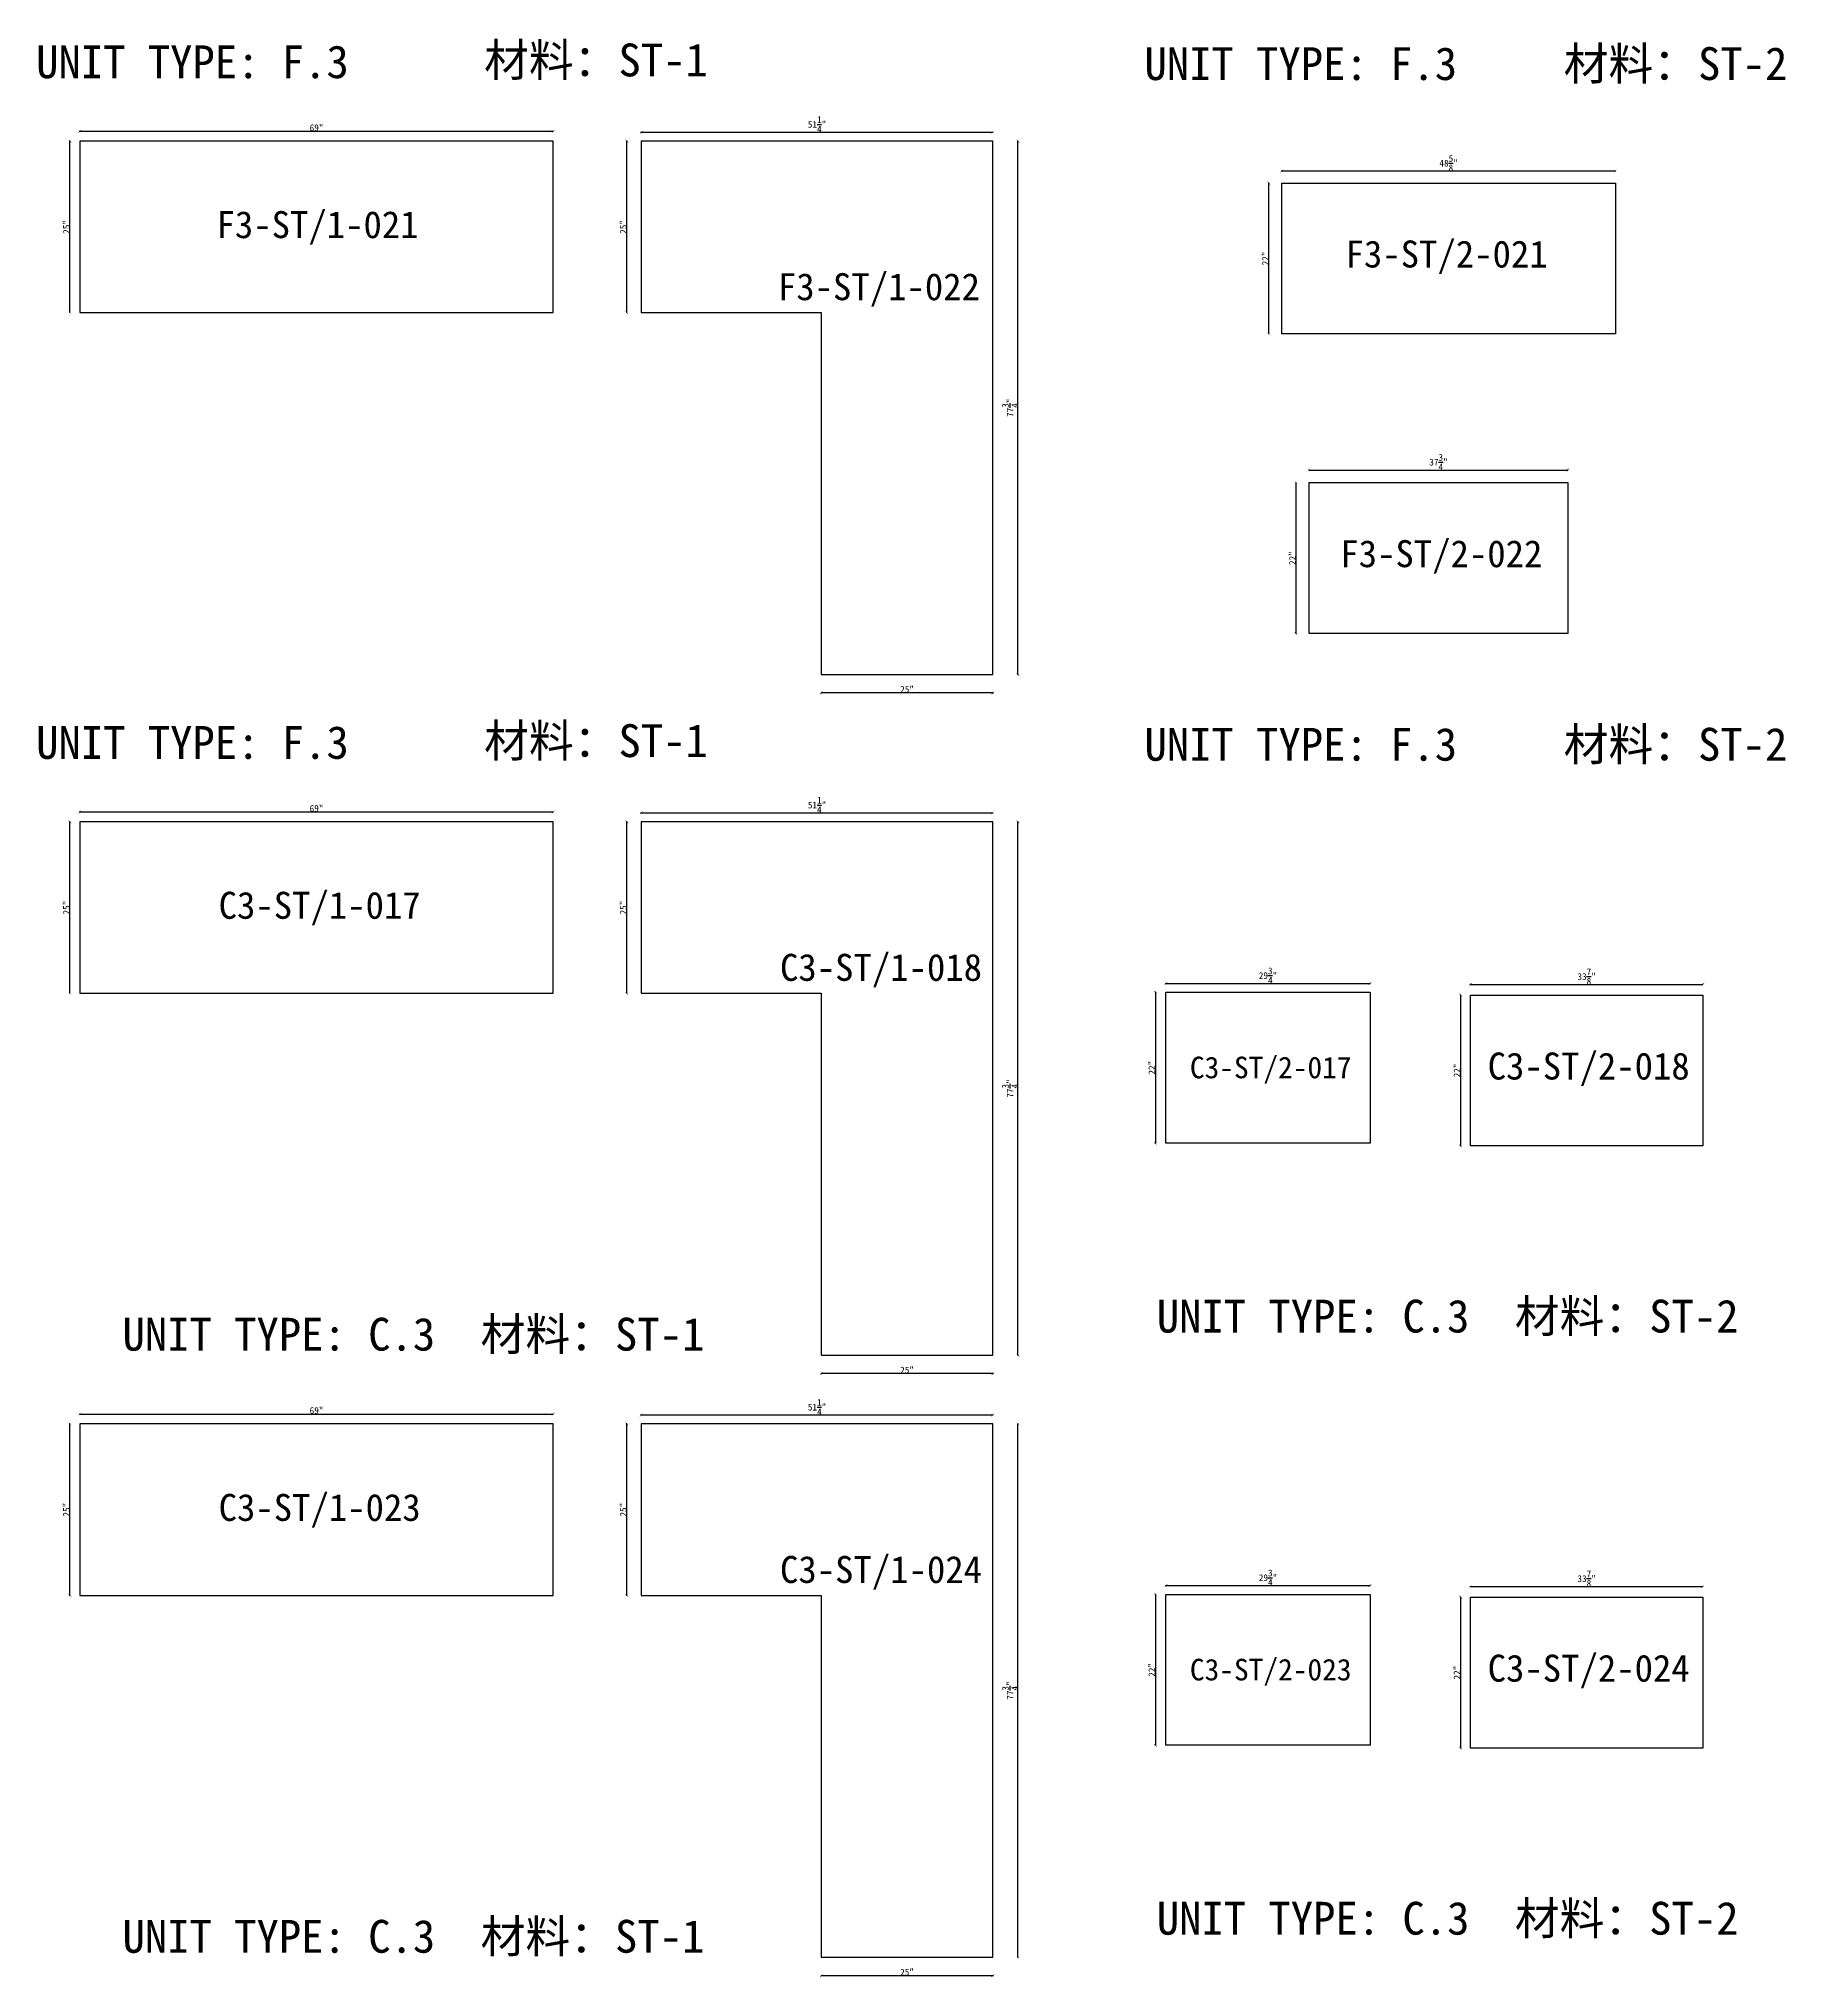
# Model space of a CAD drawing. Header units: millimetres. Extents: x -46962 to 137822, y -48342 to 2116.
# Drawn here: x 15665 to 22133, y -27223 to -20046 of the extents above; entities that cross this region are included whole.
import ezdxf
from ezdxf.enums import TextEntityAlignment as Align

# ---------------------------------------------------------------- set-up
doc = ezdxf.new("R2010")
doc.units = ezdxf.units.MM
doc.layers.add('COUNTERTOP_NUMBER', color=3, linetype='Continuous')
doc.layers.add('COUNTERTOPS', color=7, linetype='Continuous')
doc.styles.add('样式 1', font='')
doc.styles.get('样式 1').set_extended_font_data('NSimSun')
doc.dimstyles.new('副本 ISO-25', dxfattribs={"dimtxt": 25, "dimasz": 10, "dimexe": 1.5, "dimexo": 0.5, "dimtad": 1, "dimlfac": 0.03937, "dimlunit": 5, "dimtxsty": '样式 1', "dimblk": 'ARCHTICK', "dimcen": 2.5, "dimclrd": 256, "dimclrt": 1, "dimazin": 3, "dimtfac": 1, "dimtmove": 0, "dimatfit": 3, "dimfxlon": 1})

# ---------------------------------------------------------------- blocks, each defined once
blk = doc.blocks.new('_ArchTick')
at = {"color": 0, "linetype": 'ByBlock', "const_width": 0.15}
blk.add_lwpolyline([(-0.5, -0.5), (0.5, 0.5)], dxfattribs=at)
blk = doc.blocks.new('*D817')
at = {"color": 0, "lineweight": -2, "transparency": 16777216}
for p, q in [((15781.4, -20424.6), (15778.9, -20424.6)), ((15781.4, -21059.6), (15778.9, -21059.6))]:
    blk.add_line(p, q, dxfattribs=at)
at = {"lineweight": -2, "transparency": 16777216}
blk.add_line((15780.4, -21059.6), (15780.4, -20424.6), dxfattribs=at)
at = {"layer": 'Defpoints', "color": 0, "transparency": 16777216}
for p in [(15780.4, -20424.6), (15817.3, -20424.6), (15817.3, -21059.6)]:
    blk.add_point(p, dxfattribs=at)
at = {"lineweight": -2, "transparency": 16777216, "xscale": 10, "yscale": 10, "zscale": 10}
for p, rotation in [((15780.4, -20424.6), 90), ((15780.4, -21059.6), 270)]:
    blk.add_blockref('_ArchTick', p, dxfattribs=dict(at, rotation=rotation))
at = {"color": 1, "transparency": 16777216, "insert": (15767.3, -20742.1), "char_height": 25, "attachment_point": 5, "rotation": 90, "style": '样式 1'}
blk.add_mtext('\\A1;25"', dxfattribs=at)
blk = doc.blocks.new('*D818')
at = {"color": 0, "lineweight": -2, "transparency": 16777216}
for p, q in [((15817.3, -20389.3), (15817.3, -20386.8)), ((17569.9, -20389.3), (17569.9, -20386.8))]:
    blk.add_line(p, q, dxfattribs=at)
at = {"lineweight": -2, "transparency": 16777216}
blk.add_line((15817.3, -20388.3), (17569.9, -20388.3), dxfattribs=at)
at = {"layer": 'Defpoints', "color": 0, "transparency": 16777216}
for p in [(15817.3, -20424.6), (17569.9, -20388.3), (17569.9, -20424.6)]:
    blk.add_point(p, dxfattribs=at)
at = {"lineweight": -2, "transparency": 16777216, "xscale": 10, "yscale": 10, "zscale": 10, "rotation": 180}
blk.add_blockref('_ArchTick', (15817.3, -20388.3), dxfattribs=at)
at = {"lineweight": -2, "transparency": 16777216, "xscale": 10, "yscale": 10, "zscale": 10}
blk.add_blockref('_ArchTick', (17569.9, -20388.3), dxfattribs=at)
at = {"color": 1, "transparency": 16777216, "insert": (16693.6, -20375.2), "char_height": 25, "attachment_point": 5, "style": '样式 1'}
blk.add_mtext('\\A1;69"', dxfattribs=at)
blk = doc.blocks.new('*D819')
at = {"color": 0, "lineweight": -2, "transparency": 16777216}
for p, q in [((17896.2, -20392.5), (17896.2, -20390)), ((19198, -20392.5), (19198, -20390))]:
    blk.add_line(p, q, dxfattribs=at)
at = {"lineweight": -2, "transparency": 16777216}
blk.add_line((17896.2, -20391.5), (19198, -20391.5), dxfattribs=at)
at = {"layer": 'Defpoints', "color": 0, "transparency": 16777216}
for p in [(17896.2, -20424.6), (19198, -20391.5), (19198, -20424.6)]:
    blk.add_point(p, dxfattribs=at)
at = {"lineweight": -2, "transparency": 16777216, "xscale": 10, "yscale": 10, "zscale": 10, "rotation": 180}
blk.add_blockref('_ArchTick', (17896.2, -20391.5), dxfattribs=at)
at = {"lineweight": -2, "transparency": 16777216, "xscale": 10, "yscale": 10, "zscale": 10}
blk.add_blockref('_ArchTick', (19198, -20391.5), dxfattribs=at)
at = {"color": 1, "transparency": 16777216, "insert": (18547.1, -20362.5), "char_height": 25, "attachment_point": 5, "style": '样式 1'}
blk.add_mtext('\\A1;51{\\H1x;\\S1/4;}"', dxfattribs=at)
blk = doc.blocks.new('*D820')
at = {"color": 0, "lineweight": -2, "transparency": 16777216}
for p, q in [((17843.8, -20424.6), (17841.3, -20424.6)), ((17843.8, -21059.6), (17841.3, -21059.6))]:
    blk.add_line(p, q, dxfattribs=at)
at = {"lineweight": -2, "transparency": 16777216}
blk.add_line((17842.8, -21059.6), (17842.8, -20424.6), dxfattribs=at)
at = {"layer": 'Defpoints', "color": 0, "transparency": 16777216}
for p in [(17842.8, -20424.6), (17896.2, -20424.6), (17896.2, -21059.6)]:
    blk.add_point(p, dxfattribs=at)
at = {"lineweight": -2, "transparency": 16777216, "xscale": 10, "yscale": 10, "zscale": 10}
for p, rotation in [((17842.8, -20424.6), 90), ((17842.8, -21059.6), 270)]:
    blk.add_blockref('_ArchTick', p, dxfattribs=dict(at, rotation=rotation))
at = {"color": 1, "transparency": 16777216, "insert": (17829.6, -20742.1), "char_height": 25, "attachment_point": 5, "rotation": 90, "style": '样式 1'}
blk.add_mtext('\\A1;25"', dxfattribs=at)
blk = doc.blocks.new('*D821')
at = {"color": 0, "lineweight": -2, "transparency": 16777216}
for p, q in [((18563, -22466.9), (18563, -22469.4)), ((19198, -22466.9), (19198, -22469.4))]:
    blk.add_line(p, q, dxfattribs=at)
at = {"lineweight": -2, "transparency": 16777216}
blk.add_line((19198, -22467.9), (18563, -22467.9), dxfattribs=at)
at = {"layer": 'Defpoints', "color": 0, "transparency": 16777216}
for p in [(18563, -22399.5), (19198, -22399.5), (18563, -22467.9)]:
    blk.add_point(p, dxfattribs=at)
at = {"lineweight": -2, "transparency": 16777216, "xscale": 10, "yscale": 10, "zscale": 10, "rotation": 180}
blk.add_blockref('_ArchTick', (18563, -22467.9), dxfattribs=at)
at = {"lineweight": -2, "transparency": 16777216, "xscale": 10, "yscale": 10, "zscale": 10}
blk.add_blockref('_ArchTick', (19198, -22467.9), dxfattribs=at)
at = {"color": 1, "transparency": 16777216, "insert": (18880.5, -22454.8), "char_height": 25, "attachment_point": 5, "style": '样式 1'}
blk.add_mtext('\\A1;25"', dxfattribs=at)
blk = doc.blocks.new('*D822')
at = {"color": 0, "lineweight": -2, "transparency": 16777216}
for p, q in [((19290.2, -20424.6), (19292.7, -20424.6)), ((19290.2, -22399.5), (19292.7, -22399.5))]:
    blk.add_line(p, q, dxfattribs=at)
at = {"lineweight": -2, "transparency": 16777216}
blk.add_line((19291.2, -22399.5), (19291.2, -20424.6), dxfattribs=at)
at = {"layer": 'Defpoints', "color": 0, "transparency": 16777216}
for p in [(19198, -20424.6), (19291.2, -20424.6), (19198, -22399.5)]:
    blk.add_point(p, dxfattribs=at)
at = {"lineweight": -2, "transparency": 16777216, "xscale": 10, "yscale": 10, "zscale": 10}
for p, rotation in [((19291.2, -20424.6), 90), ((19291.2, -22399.5), 270)]:
    blk.add_blockref('_ArchTick', p, dxfattribs=dict(at, rotation=rotation))
at = {"color": 1, "transparency": 16777216, "insert": (19262.1, -21412), "char_height": 25, "attachment_point": 5, "rotation": 90, "style": '样式 1'}
blk.add_mtext('\\A1;77{\\H1x;\\S3/4;}"', dxfattribs=at)
blk = doc.blocks.new('*D823')
at = {"color": 0, "lineweight": -2, "transparency": 16777216}
for p, q in [((20268.5, -20536.1), (20268.5, -20533.6)), ((21503.6, -20536.1), (21503.6, -20533.6))]:
    blk.add_line(p, q, dxfattribs=at)
at = {"lineweight": -2, "transparency": 16777216}
blk.add_line((20268.5, -20535.1), (21503.6, -20535.1), dxfattribs=at)
at = {"layer": 'Defpoints', "color": 0, "transparency": 16777216}
for p in [(20268.5, -20579.7), (21503.6, -20535.1), (21503.6, -20579.7)]:
    blk.add_point(p, dxfattribs=at)
at = {"lineweight": -2, "transparency": 16777216, "xscale": 10, "yscale": 10, "zscale": 10, "rotation": 180}
blk.add_blockref('_ArchTick', (20268.5, -20535.1), dxfattribs=at)
at = {"lineweight": -2, "transparency": 16777216, "xscale": 10, "yscale": 10, "zscale": 10}
blk.add_blockref('_ArchTick', (21503.6, -20535.1), dxfattribs=at)
at = {"color": 1, "transparency": 16777216, "insert": (20886, -20506.1), "char_height": 25, "attachment_point": 5, "style": '样式 1'}
blk.add_mtext('\\A1;48{\\H1x;\\S5/8;}"', dxfattribs=at)
blk = doc.blocks.new('*D824')
at = {"color": 0, "lineweight": -2, "transparency": 16777216}
for p, q in [((20221.7, -20579.7), (20219.2, -20579.7)), ((20221.7, -21138.5), (20219.2, -21138.5))]:
    blk.add_line(p, q, dxfattribs=at)
at = {"lineweight": -2, "transparency": 16777216}
blk.add_line((20220.7, -21138.5), (20220.7, -20579.7), dxfattribs=at)
at = {"layer": 'Defpoints', "color": 0, "transparency": 16777216}
for p in [(20220.7, -20579.7), (20268.5, -20579.7), (20268.5, -21138.5)]:
    blk.add_point(p, dxfattribs=at)
at = {"lineweight": -2, "transparency": 16777216, "xscale": 10, "yscale": 10, "zscale": 10}
for p, rotation in [((20220.7, -20579.7), 90), ((20220.7, -21138.5), 270)]:
    blk.add_blockref('_ArchTick', p, dxfattribs=dict(at, rotation=rotation))
at = {"color": 1, "transparency": 16777216, "insert": (20207.6, -20859.1), "char_height": 25, "attachment_point": 5, "rotation": 90, "style": '样式 1'}
blk.add_mtext('\\A1;22"', dxfattribs=at)
blk = doc.blocks.new('*D825')
at = {"color": 0, "lineweight": -2, "transparency": 16777216}
for p, q in [((20369, -21643.4), (20369, -21640.9)), ((21327.9, -21643.4), (21327.9, -21640.9))]:
    blk.add_line(p, q, dxfattribs=at)
at = {"lineweight": -2, "transparency": 16777216}
blk.add_line((20369, -21642.4), (21327.9, -21642.4), dxfattribs=at)
at = {"layer": 'Defpoints', "color": 0, "transparency": 16777216}
for p in [(21327.9, -21642.4), (20369, -21689.3), (21327.9, -21689.3)]:
    blk.add_point(p, dxfattribs=at)
at = {"lineweight": -2, "transparency": 16777216, "xscale": 10, "yscale": 10, "zscale": 10, "rotation": 180}
blk.add_blockref('_ArchTick', (20369, -21642.4), dxfattribs=at)
at = {"lineweight": -2, "transparency": 16777216, "xscale": 10, "yscale": 10, "zscale": 10}
blk.add_blockref('_ArchTick', (21327.9, -21642.4), dxfattribs=at)
at = {"color": 1, "transparency": 16777216, "insert": (20848.5, -21613.3), "char_height": 25, "attachment_point": 5, "style": '样式 1'}
blk.add_mtext('\\A1;37{\\H1x;\\S3/4;}"', dxfattribs=at)
blk = doc.blocks.new('*D826')
at = {"color": 0, "lineweight": -2, "transparency": 16777216}
for p, q in [((20321.9, -21689.3), (20319.4, -21689.3)), ((20321.9, -22248.1), (20319.4, -22248.1))]:
    blk.add_line(p, q, dxfattribs=at)
at = {"lineweight": -2, "transparency": 16777216}
blk.add_line((20320.9, -22248.1), (20320.9, -21689.3), dxfattribs=at)
at = {"layer": 'Defpoints', "color": 0, "transparency": 16777216}
for p in [(20320.9, -21689.3), (20369, -21689.3), (20369, -22248.1)]:
    blk.add_point(p, dxfattribs=at)
at = {"lineweight": -2, "transparency": 16777216, "xscale": 10, "yscale": 10, "zscale": 10}
for p, rotation in [((20320.9, -21689.3), 90), ((20320.9, -22248.1), 270)]:
    blk.add_blockref('_ArchTick', p, dxfattribs=dict(at, rotation=rotation))
at = {"color": 1, "transparency": 16777216, "insert": (20307.8, -21968.7), "char_height": 25, "attachment_point": 5, "rotation": 90, "style": '样式 1'}
blk.add_mtext('\\A1;22"', dxfattribs=at)
blk = doc.blocks.new('*D829')
at = {"color": 0, "lineweight": -2, "transparency": 16777216}
for p, q in [((19839.3, -23544.6), (19839.3, -23542.1)), ((20595, -23544.6), (20595, -23542.1))]:
    blk.add_line(p, q, dxfattribs=at)
at = {"lineweight": -2, "transparency": 16777216}
blk.add_line((19839.3, -23543.6), (20595, -23543.6), dxfattribs=at)
at = {"layer": 'Defpoints', "color": 0, "transparency": 16777216}
for p in [(19839.3, -23576.2), (20595, -23543.6), (20595, -23576.2)]:
    blk.add_point(p, dxfattribs=at)
at = {"lineweight": -2, "transparency": 16777216, "xscale": 10, "yscale": 10, "zscale": 10, "rotation": 180}
blk.add_blockref('_ArchTick', (19839.3, -23543.6), dxfattribs=at)
at = {"lineweight": -2, "transparency": 16777216, "xscale": 10, "yscale": 10, "zscale": 10}
blk.add_blockref('_ArchTick', (20595, -23543.6), dxfattribs=at)
at = {"color": 1, "transparency": 16777216, "insert": (20217.1, -23514.5), "char_height": 25, "attachment_point": 5, "style": '样式 1'}
blk.add_mtext('\\A1;29{\\H1x;\\S3/4;}"', dxfattribs=at)
blk = doc.blocks.new('*D830')
at = {"color": 0, "lineweight": -2, "transparency": 16777216}
for p, q in [((19801, -23576.2), (19798.5, -23576.2)), ((19801, -24135), (19798.5, -24135))]:
    blk.add_line(p, q, dxfattribs=at)
at = {"lineweight": -2, "transparency": 16777216}
blk.add_line((19800, -23576.2), (19800, -24135), dxfattribs=at)
at = {"layer": 'Defpoints', "color": 0, "transparency": 16777216}
for p in [(19839.3, -23576.2), (19800, -24135), (19839.3, -24135)]:
    blk.add_point(p, dxfattribs=at)
at = {"lineweight": -2, "transparency": 16777216, "xscale": 10, "yscale": 10, "zscale": 10}
for p, rotation in [((19800, -23576.2), 90), ((19800, -24135), 270)]:
    blk.add_blockref('_ArchTick', p, dxfattribs=dict(at, rotation=rotation))
at = {"color": 1, "transparency": 16777216, "insert": (19786.9, -23855.6), "char_height": 25, "attachment_point": 5, "rotation": 90, "style": '样式 1'}
blk.add_mtext('\\A1;22"', dxfattribs=at)
blk = doc.blocks.new('*D831')
at = {"color": 0, "lineweight": -2, "transparency": 16777216}
for p, q in [((20966.9, -23548), (20966.9, -23545.5)), ((21827.3, -23548), (21827.3, -23545.5))]:
    blk.add_line(p, q, dxfattribs=at)
at = {"lineweight": -2, "transparency": 16777216}
blk.add_line((20966.9, -23547), (21827.3, -23547), dxfattribs=at)
at = {"layer": 'Defpoints', "color": 0, "transparency": 16777216}
for p in [(20966.9, -23586.5), (21827.3, -23547), (21827.3, -23586.5)]:
    blk.add_point(p, dxfattribs=at)
at = {"lineweight": -2, "transparency": 16777216, "xscale": 10, "yscale": 10, "zscale": 10, "rotation": 180}
blk.add_blockref('_ArchTick', (20966.9, -23547), dxfattribs=at)
at = {"lineweight": -2, "transparency": 16777216, "xscale": 10, "yscale": 10, "zscale": 10}
blk.add_blockref('_ArchTick', (21827.3, -23547), dxfattribs=at)
at = {"color": 1, "transparency": 16777216, "insert": (21397.1, -23517.9), "char_height": 25, "attachment_point": 5, "style": '样式 1'}
blk.add_mtext('\\A1;33{\\H1x;\\S7/8;}"', dxfattribs=at)
blk = doc.blocks.new('*D832')
at = {"color": 0, "lineweight": -2, "transparency": 16777216}
for p, q in [((20931.2, -23586.5), (20928.7, -23586.5)), ((20931.2, -24145.3), (20928.7, -24145.3))]:
    blk.add_line(p, q, dxfattribs=at)
at = {"lineweight": -2, "transparency": 16777216}
blk.add_line((20930.2, -23586.5), (20930.2, -24145.3), dxfattribs=at)
at = {"layer": 'Defpoints', "color": 0, "transparency": 16777216}
for p in [(20966.9, -23586.5), (20930.2, -24145.3), (20966.9, -24145.3)]:
    blk.add_point(p, dxfattribs=at)
at = {"lineweight": -2, "transparency": 16777216, "xscale": 10, "yscale": 10, "zscale": 10}
for p, rotation in [((20930.2, -23586.5), 90), ((20930.2, -24145.3), 270)]:
    blk.add_blockref('_ArchTick', p, dxfattribs=dict(at, rotation=rotation))
at = {"color": 1, "transparency": 16777216, "insert": (20917.1, -23865.9), "char_height": 25, "attachment_point": 5, "rotation": 90, "style": '样式 1'}
blk.add_mtext('\\A1;22"', dxfattribs=at)
blk = doc.blocks.new('*D833')
at = {"color": 0, "lineweight": -2, "transparency": 16777216}
for p, q in [((15781.4, -22945), (15778.9, -22945)), ((15781.4, -23580), (15778.9, -23580))]:
    blk.add_line(p, q, dxfattribs=at)
at = {"lineweight": -2, "transparency": 16777216}
blk.add_line((15780.4, -23580), (15780.4, -22945), dxfattribs=at)
at = {"layer": 'Defpoints', "color": 0, "transparency": 16777216}
for p in [(15780.4, -22945), (15817.3, -22945), (15817.3, -23580)]:
    blk.add_point(p, dxfattribs=at)
at = {"lineweight": -2, "transparency": 16777216, "xscale": 10, "yscale": 10, "zscale": 10}
for p, rotation in [((15780.4, -22945), 90), ((15780.4, -23580), 270)]:
    blk.add_blockref('_ArchTick', p, dxfattribs=dict(at, rotation=rotation))
at = {"color": 1, "transparency": 16777216, "insert": (15767.3, -23262.5), "char_height": 25, "attachment_point": 5, "rotation": 90, "style": '样式 1'}
blk.add_mtext('\\A1;25"', dxfattribs=at)
blk = doc.blocks.new('*D834')
at = {"color": 0, "lineweight": -2, "transparency": 16777216}
for p, q in [((15817.3, -22909.7), (15817.3, -22907.2)), ((17569.9, -22909.7), (17569.9, -22907.2))]:
    blk.add_line(p, q, dxfattribs=at)
at = {"lineweight": -2, "transparency": 16777216}
blk.add_line((15817.3, -22908.7), (17569.9, -22908.7), dxfattribs=at)
at = {"layer": 'Defpoints', "color": 0, "transparency": 16777216}
for p in [(15817.3, -22945), (17569.9, -22908.7), (17569.9, -22945)]:
    blk.add_point(p, dxfattribs=at)
at = {"lineweight": -2, "transparency": 16777216, "xscale": 10, "yscale": 10, "zscale": 10, "rotation": 180}
blk.add_blockref('_ArchTick', (15817.3, -22908.7), dxfattribs=at)
at = {"lineweight": -2, "transparency": 16777216, "xscale": 10, "yscale": 10, "zscale": 10}
blk.add_blockref('_ArchTick', (17569.9, -22908.7), dxfattribs=at)
at = {"color": 1, "transparency": 16777216, "insert": (16693.6, -22895.6), "char_height": 25, "attachment_point": 5, "style": '样式 1'}
blk.add_mtext('\\A1;69"', dxfattribs=at)
blk = doc.blocks.new('*D835')
at = {"color": 0, "lineweight": -2, "transparency": 16777216}
for p, q in [((17896.2, -22912.9), (17896.2, -22910.4)), ((19198, -22912.9), (19198, -22910.4))]:
    blk.add_line(p, q, dxfattribs=at)
at = {"lineweight": -2, "transparency": 16777216}
blk.add_line((17896.2, -22911.9), (19198, -22911.9), dxfattribs=at)
at = {"layer": 'Defpoints', "color": 0, "transparency": 16777216}
for p in [(17896.2, -22945), (19198, -22911.9), (19198, -22945)]:
    blk.add_point(p, dxfattribs=at)
at = {"lineweight": -2, "transparency": 16777216, "xscale": 10, "yscale": 10, "zscale": 10, "rotation": 180}
blk.add_blockref('_ArchTick', (17896.2, -22911.9), dxfattribs=at)
at = {"lineweight": -2, "transparency": 16777216, "xscale": 10, "yscale": 10, "zscale": 10}
blk.add_blockref('_ArchTick', (19198, -22911.9), dxfattribs=at)
at = {"color": 1, "transparency": 16777216, "insert": (18547.1, -22882.9), "char_height": 25, "attachment_point": 5, "style": '样式 1'}
blk.add_mtext('\\A1;51{\\H1x;\\S1/4;}"', dxfattribs=at)
blk = doc.blocks.new('*D836')
at = {"color": 0, "lineweight": -2, "transparency": 16777216}
for p, q in [((17843.8, -22945), (17841.3, -22945)), ((17843.8, -23580), (17841.3, -23580))]:
    blk.add_line(p, q, dxfattribs=at)
at = {"lineweight": -2, "transparency": 16777216}
blk.add_line((17842.8, -23580), (17842.8, -22945), dxfattribs=at)
at = {"layer": 'Defpoints', "color": 0, "transparency": 16777216}
for p in [(17842.8, -22945), (17896.2, -22945), (17896.2, -23580)]:
    blk.add_point(p, dxfattribs=at)
at = {"lineweight": -2, "transparency": 16777216, "xscale": 10, "yscale": 10, "zscale": 10}
for p, rotation in [((17842.8, -22945), 90), ((17842.8, -23580), 270)]:
    blk.add_blockref('_ArchTick', p, dxfattribs=dict(at, rotation=rotation))
at = {"color": 1, "transparency": 16777216, "insert": (17829.6, -23262.5), "char_height": 25, "attachment_point": 5, "rotation": 90, "style": '样式 1'}
blk.add_mtext('\\A1;25"', dxfattribs=at)
blk = doc.blocks.new('*D837')
at = {"color": 0, "lineweight": -2, "transparency": 16777216}
for p, q in [((18563, -24987.3), (18563, -24989.8)), ((19198, -24987.3), (19198, -24989.8))]:
    blk.add_line(p, q, dxfattribs=at)
at = {"lineweight": -2, "transparency": 16777216}
blk.add_line((19198, -24988.3), (18563, -24988.3), dxfattribs=at)
at = {"layer": 'Defpoints', "color": 0, "transparency": 16777216}
for p in [(18563, -24919.9), (19198, -24919.9), (18563, -24988.3)]:
    blk.add_point(p, dxfattribs=at)
at = {"lineweight": -2, "transparency": 16777216, "xscale": 10, "yscale": 10, "zscale": 10, "rotation": 180}
blk.add_blockref('_ArchTick', (18563, -24988.3), dxfattribs=at)
at = {"lineweight": -2, "transparency": 16777216, "xscale": 10, "yscale": 10, "zscale": 10}
blk.add_blockref('_ArchTick', (19198, -24988.3), dxfattribs=at)
at = {"color": 1, "transparency": 16777216, "insert": (18880.5, -24975.2), "char_height": 25, "attachment_point": 5, "style": '样式 1'}
blk.add_mtext('\\A1;25"', dxfattribs=at)
blk = doc.blocks.new('*D838')
at = {"color": 0, "lineweight": -2, "transparency": 16777216}
for p, q in [((19290.2, -22945), (19292.7, -22945)), ((19290.2, -24919.9), (19292.7, -24919.9))]:
    blk.add_line(p, q, dxfattribs=at)
at = {"lineweight": -2, "transparency": 16777216}
blk.add_line((19291.2, -24919.9), (19291.2, -22945), dxfattribs=at)
at = {"layer": 'Defpoints', "color": 0, "transparency": 16777216}
for p in [(19198, -22945), (19291.2, -22945), (19198, -24919.9)]:
    blk.add_point(p, dxfattribs=at)
at = {"lineweight": -2, "transparency": 16777216, "xscale": 10, "yscale": 10, "zscale": 10}
for p, rotation in [((19291.2, -22945), 90), ((19291.2, -24919.9), 270)]:
    blk.add_blockref('_ArchTick', p, dxfattribs=dict(at, rotation=rotation))
at = {"color": 1, "transparency": 16777216, "insert": (19262.1, -23932.5), "char_height": 25, "attachment_point": 5, "rotation": 90, "style": '样式 1'}
blk.add_mtext('\\A1;77{\\H1x;\\S3/4;}"', dxfattribs=at)
blk = doc.blocks.new('*D841')
at = {"color": 0, "lineweight": -2, "transparency": 16777216}
for p, q in [((19839.3, -25774.1), (19839.3, -25771.6)), ((20595, -25774.1), (20595, -25771.6))]:
    blk.add_line(p, q, dxfattribs=at)
at = {"lineweight": -2, "transparency": 16777216}
blk.add_line((19839.3, -25773.1), (20595, -25773.1), dxfattribs=at)
at = {"layer": 'Defpoints', "color": 0, "transparency": 16777216}
for p in [(19839.3, -25805.8), (20595, -25773.1), (20595, -25805.8)]:
    blk.add_point(p, dxfattribs=at)
at = {"lineweight": -2, "transparency": 16777216, "xscale": 10, "yscale": 10, "zscale": 10, "rotation": 180}
blk.add_blockref('_ArchTick', (19839.3, -25773.1), dxfattribs=at)
at = {"lineweight": -2, "transparency": 16777216, "xscale": 10, "yscale": 10, "zscale": 10}
blk.add_blockref('_ArchTick', (20595, -25773.1), dxfattribs=at)
at = {"color": 1, "transparency": 16777216, "insert": (20217.1, -25744), "char_height": 25, "attachment_point": 5, "style": '样式 1'}
blk.add_mtext('\\A1;29{\\H1x;\\S3/4;}"', dxfattribs=at)
blk = doc.blocks.new('*D842')
at = {"color": 0, "lineweight": -2, "transparency": 16777216}
for p, q in [((19801, -25805.8), (19798.5, -25805.8)), ((19801, -26364.6), (19798.5, -26364.6))]:
    blk.add_line(p, q, dxfattribs=at)
at = {"lineweight": -2, "transparency": 16777216}
blk.add_line((19800, -25805.8), (19800, -26364.6), dxfattribs=at)
at = {"layer": 'Defpoints', "color": 0, "transparency": 16777216}
for p in [(19839.3, -25805.8), (19800, -26364.6), (19839.3, -26364.6)]:
    blk.add_point(p, dxfattribs=at)
at = {"lineweight": -2, "transparency": 16777216, "xscale": 10, "yscale": 10, "zscale": 10}
for p, rotation in [((19800, -25805.8), 90), ((19800, -26364.6), 270)]:
    blk.add_blockref('_ArchTick', p, dxfattribs=dict(at, rotation=rotation))
at = {"color": 1, "transparency": 16777216, "insert": (19786.9, -26085.2), "char_height": 25, "attachment_point": 5, "rotation": 90, "style": '样式 1'}
blk.add_mtext('\\A1;22"', dxfattribs=at)
blk = doc.blocks.new('*D843')
at = {"color": 0, "lineweight": -2, "transparency": 16777216}
for p, q in [((20966.9, -25777.6), (20966.9, -25775.1)), ((21827.3, -25777.6), (21827.3, -25775.1))]:
    blk.add_line(p, q, dxfattribs=at)
at = {"lineweight": -2, "transparency": 16777216}
blk.add_line((20966.9, -25776.6), (21827.3, -25776.6), dxfattribs=at)
at = {"layer": 'Defpoints', "color": 0, "transparency": 16777216}
for p in [(20966.9, -25816), (21827.3, -25776.6), (21827.3, -25816)]:
    blk.add_point(p, dxfattribs=at)
at = {"lineweight": -2, "transparency": 16777216, "xscale": 10, "yscale": 10, "zscale": 10, "rotation": 180}
blk.add_blockref('_ArchTick', (20966.9, -25776.6), dxfattribs=at)
at = {"lineweight": -2, "transparency": 16777216, "xscale": 10, "yscale": 10, "zscale": 10}
blk.add_blockref('_ArchTick', (21827.3, -25776.6), dxfattribs=at)
at = {"color": 1, "transparency": 16777216, "insert": (21397.1, -25747.5), "char_height": 25, "attachment_point": 5, "style": '样式 1'}
blk.add_mtext('\\A1;33{\\H1x;\\S7/8;}"', dxfattribs=at)
blk = doc.blocks.new('*D844')
at = {"color": 0, "lineweight": -2, "transparency": 16777216}
for p, q in [((20931.2, -25816), (20928.7, -25816)), ((20931.2, -26374.8), (20928.7, -26374.8))]:
    blk.add_line(p, q, dxfattribs=at)
at = {"lineweight": -2, "transparency": 16777216}
blk.add_line((20930.2, -25816), (20930.2, -26374.8), dxfattribs=at)
at = {"layer": 'Defpoints', "color": 0, "transparency": 16777216}
for p in [(20966.9, -25816), (20930.2, -26374.8), (20966.9, -26374.8)]:
    blk.add_point(p, dxfattribs=at)
at = {"lineweight": -2, "transparency": 16777216, "xscale": 10, "yscale": 10, "zscale": 10}
for p, rotation in [((20930.2, -25816), 90), ((20930.2, -26374.8), 270)]:
    blk.add_blockref('_ArchTick', p, dxfattribs=dict(at, rotation=rotation))
at = {"color": 1, "transparency": 16777216, "insert": (20917.1, -26095.4), "char_height": 25, "attachment_point": 5, "rotation": 90, "style": '样式 1'}
blk.add_mtext('\\A1;22"', dxfattribs=at)
blk = doc.blocks.new('*D845')
at = {"color": 0, "lineweight": -2, "transparency": 16777216}
for p, q in [((15781.4, -25174.6), (15778.9, -25174.6)), ((15781.4, -25809.6), (15778.9, -25809.6))]:
    blk.add_line(p, q, dxfattribs=at)
at = {"lineweight": -2, "transparency": 16777216}
blk.add_line((15780.4, -25809.6), (15780.4, -25174.6), dxfattribs=at)
at = {"layer": 'Defpoints', "color": 0, "transparency": 16777216}
for p in [(15780.4, -25174.6), (15817.3, -25174.6), (15817.3, -25809.6)]:
    blk.add_point(p, dxfattribs=at)
at = {"lineweight": -2, "transparency": 16777216, "xscale": 10, "yscale": 10, "zscale": 10}
for p, rotation in [((15780.4, -25174.6), 90), ((15780.4, -25809.6), 270)]:
    blk.add_blockref('_ArchTick', p, dxfattribs=dict(at, rotation=rotation))
at = {"color": 1, "transparency": 16777216, "insert": (15767.3, -25492.1), "char_height": 25, "attachment_point": 5, "rotation": 90, "style": '样式 1'}
blk.add_mtext('\\A1;25"', dxfattribs=at)
blk = doc.blocks.new('*D846')
at = {"color": 0, "lineweight": -2, "transparency": 16777216}
for p, q in [((15817.3, -25139.3), (15817.3, -25136.8)), ((17569.9, -25139.3), (17569.9, -25136.8))]:
    blk.add_line(p, q, dxfattribs=at)
at = {"lineweight": -2, "transparency": 16777216}
blk.add_line((15817.3, -25138.3), (17569.9, -25138.3), dxfattribs=at)
at = {"layer": 'Defpoints', "color": 0, "transparency": 16777216}
for p in [(15817.3, -25174.6), (17569.9, -25138.3), (17569.9, -25174.6)]:
    blk.add_point(p, dxfattribs=at)
at = {"lineweight": -2, "transparency": 16777216, "xscale": 10, "yscale": 10, "zscale": 10, "rotation": 180}
blk.add_blockref('_ArchTick', (15817.3, -25138.3), dxfattribs=at)
at = {"lineweight": -2, "transparency": 16777216, "xscale": 10, "yscale": 10, "zscale": 10}
blk.add_blockref('_ArchTick', (17569.9, -25138.3), dxfattribs=at)
at = {"color": 1, "transparency": 16777216, "insert": (16693.6, -25125.2), "char_height": 25, "attachment_point": 5, "style": '样式 1'}
blk.add_mtext('\\A1;69"', dxfattribs=at)
blk = doc.blocks.new('*D847')
at = {"color": 0, "lineweight": -2, "transparency": 16777216}
for p, q in [((17896.2, -25142.5), (17896.2, -25140)), ((19198, -25142.5), (19198, -25140))]:
    blk.add_line(p, q, dxfattribs=at)
at = {"lineweight": -2, "transparency": 16777216}
blk.add_line((17896.2, -25141.5), (19198, -25141.5), dxfattribs=at)
at = {"layer": 'Defpoints', "color": 0, "transparency": 16777216}
for p in [(17896.2, -25174.6), (19198, -25141.5), (19198, -25174.6)]:
    blk.add_point(p, dxfattribs=at)
at = {"lineweight": -2, "transparency": 16777216, "xscale": 10, "yscale": 10, "zscale": 10, "rotation": 180}
blk.add_blockref('_ArchTick', (17896.2, -25141.5), dxfattribs=at)
at = {"lineweight": -2, "transparency": 16777216, "xscale": 10, "yscale": 10, "zscale": 10}
blk.add_blockref('_ArchTick', (19198, -25141.5), dxfattribs=at)
at = {"color": 1, "transparency": 16777216, "insert": (18547.1, -25112.5), "char_height": 25, "attachment_point": 5, "style": '样式 1'}
blk.add_mtext('\\A1;51{\\H1x;\\S1/4;}"', dxfattribs=at)
blk = doc.blocks.new('*D848')
at = {"color": 0, "lineweight": -2, "transparency": 16777216}
for p, q in [((17843.8, -25174.6), (17841.3, -25174.6)), ((17843.8, -25809.6), (17841.3, -25809.6))]:
    blk.add_line(p, q, dxfattribs=at)
at = {"lineweight": -2, "transparency": 16777216}
blk.add_line((17842.8, -25809.6), (17842.8, -25174.6), dxfattribs=at)
at = {"layer": 'Defpoints', "color": 0, "transparency": 16777216}
for p in [(17842.8, -25174.6), (17896.2, -25174.6), (17896.2, -25809.6)]:
    blk.add_point(p, dxfattribs=at)
at = {"lineweight": -2, "transparency": 16777216, "xscale": 10, "yscale": 10, "zscale": 10}
for p, rotation in [((17842.8, -25174.6), 90), ((17842.8, -25809.6), 270)]:
    blk.add_blockref('_ArchTick', p, dxfattribs=dict(at, rotation=rotation))
at = {"color": 1, "transparency": 16777216, "insert": (17829.6, -25492.1), "char_height": 25, "attachment_point": 5, "rotation": 90, "style": '样式 1'}
blk.add_mtext('\\A1;25"', dxfattribs=at)
blk = doc.blocks.new('*D849')
at = {"color": 0, "lineweight": -2, "transparency": 16777216}
for p, q in [((18563, -27216.9), (18563, -27219.4)), ((19198, -27216.9), (19198, -27219.4))]:
    blk.add_line(p, q, dxfattribs=at)
at = {"lineweight": -2, "transparency": 16777216}
blk.add_line((19198, -27217.9), (18563, -27217.9), dxfattribs=at)
at = {"layer": 'Defpoints', "color": 0, "transparency": 16777216}
for p in [(18563, -27149.5), (19198, -27149.5), (18563, -27217.9)]:
    blk.add_point(p, dxfattribs=at)
at = {"lineweight": -2, "transparency": 16777216, "xscale": 10, "yscale": 10, "zscale": 10, "rotation": 180}
blk.add_blockref('_ArchTick', (18563, -27217.9), dxfattribs=at)
at = {"lineweight": -2, "transparency": 16777216, "xscale": 10, "yscale": 10, "zscale": 10}
blk.add_blockref('_ArchTick', (19198, -27217.9), dxfattribs=at)
at = {"color": 1, "transparency": 16777216, "insert": (18880.5, -27204.8), "char_height": 25, "attachment_point": 5, "style": '样式 1'}
blk.add_mtext('\\A1;25"', dxfattribs=at)
blk = doc.blocks.new('*D850')
at = {"color": 0, "lineweight": -2, "transparency": 16777216}
for p, q in [((19290.2, -25174.6), (19292.7, -25174.6)), ((19290.2, -27149.5), (19292.7, -27149.5))]:
    blk.add_line(p, q, dxfattribs=at)
at = {"lineweight": -2, "transparency": 16777216}
blk.add_line((19291.2, -27149.5), (19291.2, -25174.6), dxfattribs=at)
at = {"layer": 'Defpoints', "color": 0, "transparency": 16777216}
for p in [(19198, -25174.6), (19291.2, -25174.6), (19198, -27149.5)]:
    blk.add_point(p, dxfattribs=at)
at = {"lineweight": -2, "transparency": 16777216, "xscale": 10, "yscale": 10, "zscale": 10}
for p, rotation in [((19291.2, -25174.6), 90), ((19291.2, -27149.5), 270)]:
    blk.add_blockref('_ArchTick', p, dxfattribs=dict(at, rotation=rotation))
at = {"color": 1, "transparency": 16777216, "insert": (19262.1, -26162), "char_height": 25, "attachment_point": 5, "rotation": 90, "style": '样式 1'}
blk.add_mtext('\\A1;77{\\H1x;\\S3/4;}"', dxfattribs=at)

msp = doc.modelspace()

# ---------------------------------------------------------------- linework, layer by layer
at = {"layer": 'COUNTERTOPS'}
for points in [[(15817.322, -21059.625), (17569.922, -21059.625), (17569.922, -20424.625), (15817.322, -20424.625)], [(19197.967, -20424.625), (17896.217, -20424.625), (17896.217, -21059.625), (18562.967, -21059.625), (18562.967, -22399.475), (19197.967, -22399.475)], [(20268.492, -20579.677), (21503.567, -20579.677), (21503.567, -21138.477), (20268.492, -21138.477)], [(20369.037, -21689.261), (21327.887, -21689.261), (21327.887, -22248.061), (20369.037, -22248.061)], [(15817.322, -23580.043), (17569.922, -23580.043), (17569.922, -22945.043), (15817.322, -22945.043)], [(19197.967, -22945.043), (17896.217, -22945.043), (17896.217, -23580.043), (18562.967, -23580.043), (18562.967, -24919.893), (19197.967, -24919.893)], [(19839.31, -23576.236), (20594.96, -23576.236), (20594.96, -24135.036), (19839.31, -24135.036)], [(20966.895, -23586.469), (21827.32, -23586.469), (21827.32, -24145.269), (20966.895, -24145.269)], [(15817.322, -25809.61), (17569.922, -25809.61), (17569.922, -25174.61), (15817.322, -25174.61)], [(19197.967, -25174.61), (17896.217, -25174.61), (17896.217, -25809.61), (18562.967, -25809.61), (18562.967, -27149.46), (19197.967, -27149.46)], [(19839.31, -25805.803), (20594.96, -25805.803), (20594.96, -26364.603), (19839.31, -26364.603)], [(20966.895, -25816.037), (21827.32, -25816.037), (21827.32, -26374.837), (20966.895, -26374.837)]]:
    msp.add_lwpolyline(points, close=True, dxfattribs=at)

# ---------------------------------------------------------------- texts
at = {"style": '样式 1'}
for s, p in [('UNIT TYPE: F.3', (15655.029, -20191.564)), ('材料：ST-1', (17314.316, -20184.909)), ('UNIT TYPE: F.3', (19759.439, -20198.342)), ('材料：ST-2', (21312.164, -20198.342)), ('UNIT TYPE: F.3', (15655.029, -22711.982)), ('材料：ST-1', (17314.316, -22705.327)), ('UNIT TYPE: F.3', (19759.439, -22718.76)), ('材料：ST-2', (21312.164, -22718.76)), ('UNIT TYPE: C.3', (19805.08, -24836.189)), ('材料：ST-2', (21131.361, -24836.189)), ('UNIT TYPE: C.3', (15974.994, -24903.142)), ('材料：ST-1', (17301.275, -24903.142)), ('UNIT TYPE: C.3', (19805.08, -27065.756)), ('材料：ST-2', (21131.361, -27065.756)), ('UNIT TYPE: C.3', (15974.994, -27132.709)), ('材料：ST-1', (17301.275, -27132.709))]:
    msp.add_text(s, height=121.5865, dxfattribs=at).set_placement(p)
at = {"layer": 'COUNTERTOP_NUMBER', "color": 3, "style": '样式 1'}
for s, height, p in [('F3-ST/1-021', 100, (16697.41, -20733.794)), ('F3-ST/2-021', 100, (20878.58, -20842.646)), ('F3-ST/1-022', 100, (18776.305, -20963.644)), ('F3-ST/2-022', 100, (20859.124, -21952.231)), ('C3-ST/1-017', 100, (16705.186, -23254.212)), ('C3-ST/1-018', 100, (18784.081, -23484.062)), ('C3-ST/2-017', 80, (20227.2, -23854.771)), ('C3-ST/2-018', 100, (21404.759, -23849.439)), ('C3-ST/1-023', 100, (16705.186, -25483.78)), ('C3-ST/1-024', 100, (18784.081, -25713.63)), ('C3-ST/2-023', 80, (20227.2, -26084.338)), ('C3-ST/2-024', 100, (21404.759, -26079.006))]:
    msp.add_text(s, height=height, dxfattribs=at).set_placement(p, align=Align.MIDDLE_CENTER)

# ---------------------------------------------------------------- dimensions: what is measured, and where the dimension line sits
for base, p1, p2, picture, middle in [((17569.922, -20388.295), (15817.322, -20424.625), (17569.922, -20424.625), '*D818', (16693.622, -20375.17)), ((19197.967, -20391.492), (17896.217, -20424.625), (19197.967, -20424.625), '*D819', (18547.092, -20362.469)), ((21503.567, -20535.149), (20268.492, -20579.677), (21503.567, -20579.677), '*D823', (20886.03, -20506.055)), ((21327.887, -21642.405), (20369.037, -21689.261), (21327.887, -21689.261), '*D825', (20848.462, -21613.311)), ((18562.967, -22467.891), (19197.967, -22399.475), (18562.967, -22399.475), '*D821', (18880.467, -22454.766)), ((17569.922, -22908.713), (15817.322, -22945.043), (17569.922, -22945.043), '*D834', (16693.622, -22895.588)), ((19197.967, -22911.911), (17896.217, -22945.043), (19197.967, -22945.043), '*D835', (18547.092, -22882.887)), ((20594.96, -23543.551), (19839.31, -23576.236), (20594.96, -23576.236), '*D829', (20217.135, -23514.458)), ((21827.32, -23547.043), (20966.895, -23586.469), (21827.32, -23586.469), '*D831', (21397.108, -23517.949)), ((18562.967, -24988.309), (19197.967, -24919.893), (18562.967, -24919.893), '*D837', (18880.467, -24975.184)), ((17569.922, -25138.28), (15817.322, -25174.61), (17569.922, -25174.61), '*D846', (16693.622, -25125.155)), ((19197.967, -25141.478), (17896.217, -25174.61), (19197.967, -25174.61), '*D847', (18547.092, -25112.454)), ((20594.96, -25773.118), (19839.31, -25805.803), (20594.96, -25805.803), '*D841', (20217.135, -25744.025)), ((21827.32, -25776.61), (20966.895, -25816.037), (21827.32, -25816.037), '*D843', (21397.108, -25747.516)), ((18562.967, -27217.876), (19197.967, -27149.46), (18562.967, -27149.46), '*D849', (18880.467, -27204.751))]:
    dim = msp.add_linear_dim(base=base, p1=p1, p2=p2, dimstyle='副本 ISO-25')
    dim.commit()
    dim.dimension.update_dxf_attribs({"geometry": picture, "text_midpoint": middle})
for base, p1, p2, picture, middle in [((15780.383, -20424.625), (15817.322, -21059.625), (15817.322, -20424.625), '*D817', (15767.258, -20742.125)), ((17842.772, -20424.625), (17896.217, -21059.625), (17896.217, -20424.625), '*D820', (17829.647, -20742.125)), ((19291.19, -20424.625), (19197.967, -22399.475), (19197.967, -20424.625), '*D822', (19262.096, -21412.05)), ((20220.729, -20579.677), (20268.492, -21138.477), (20268.492, -20579.677), '*D824', (20207.604, -20859.077)), ((20320.928, -21689.261), (20369.037, -22248.061), (20369.037, -21689.261), '*D826', (20307.803, -21968.661)), ((15780.383, -22945.043), (15817.322, -23580.043), (15817.322, -22945.043), '*D833', (15767.258, -23262.543)), ((17842.772, -22945.043), (17896.217, -23580.043), (17896.217, -22945.043), '*D836', (17829.647, -23262.543)), ((19291.19, -22945.043), (19197.967, -24919.893), (19197.967, -22945.043), '*D838', (19262.096, -23932.468)), ((19799.983, -24135.036), (19839.31, -23576.236), (19839.31, -24135.036), '*D830', (19786.858, -23855.636)), ((20930.249, -24145.269), (20966.895, -23586.469), (20966.895, -24145.269), '*D832', (20917.124, -23865.869)), ((15780.383, -25174.61), (15817.322, -25809.61), (15817.322, -25174.61), '*D845', (15767.258, -25492.11)), ((17842.772, -25174.61), (17896.217, -25809.61), (17896.217, -25174.61), '*D848', (17829.647, -25492.11)), ((19291.19, -25174.61), (19197.967, -27149.46), (19197.967, -25174.61), '*D850', (19262.096, -26162.035)), ((19799.983, -26364.603), (19839.31, -25805.803), (19839.31, -26364.603), '*D842', (19786.858, -26085.203)), ((20930.249, -26374.837), (20966.895, -25816.037), (20966.895, -26374.837), '*D844', (20917.124, -26095.437))]:
    dim = msp.add_linear_dim(base=base, p1=p1, p2=p2, angle=90, dimstyle='副本 ISO-25')
    dim.commit()
    dim.dimension.update_dxf_attribs({"geometry": picture, "text_midpoint": middle})

doc.saveas('drawing.dxf')
